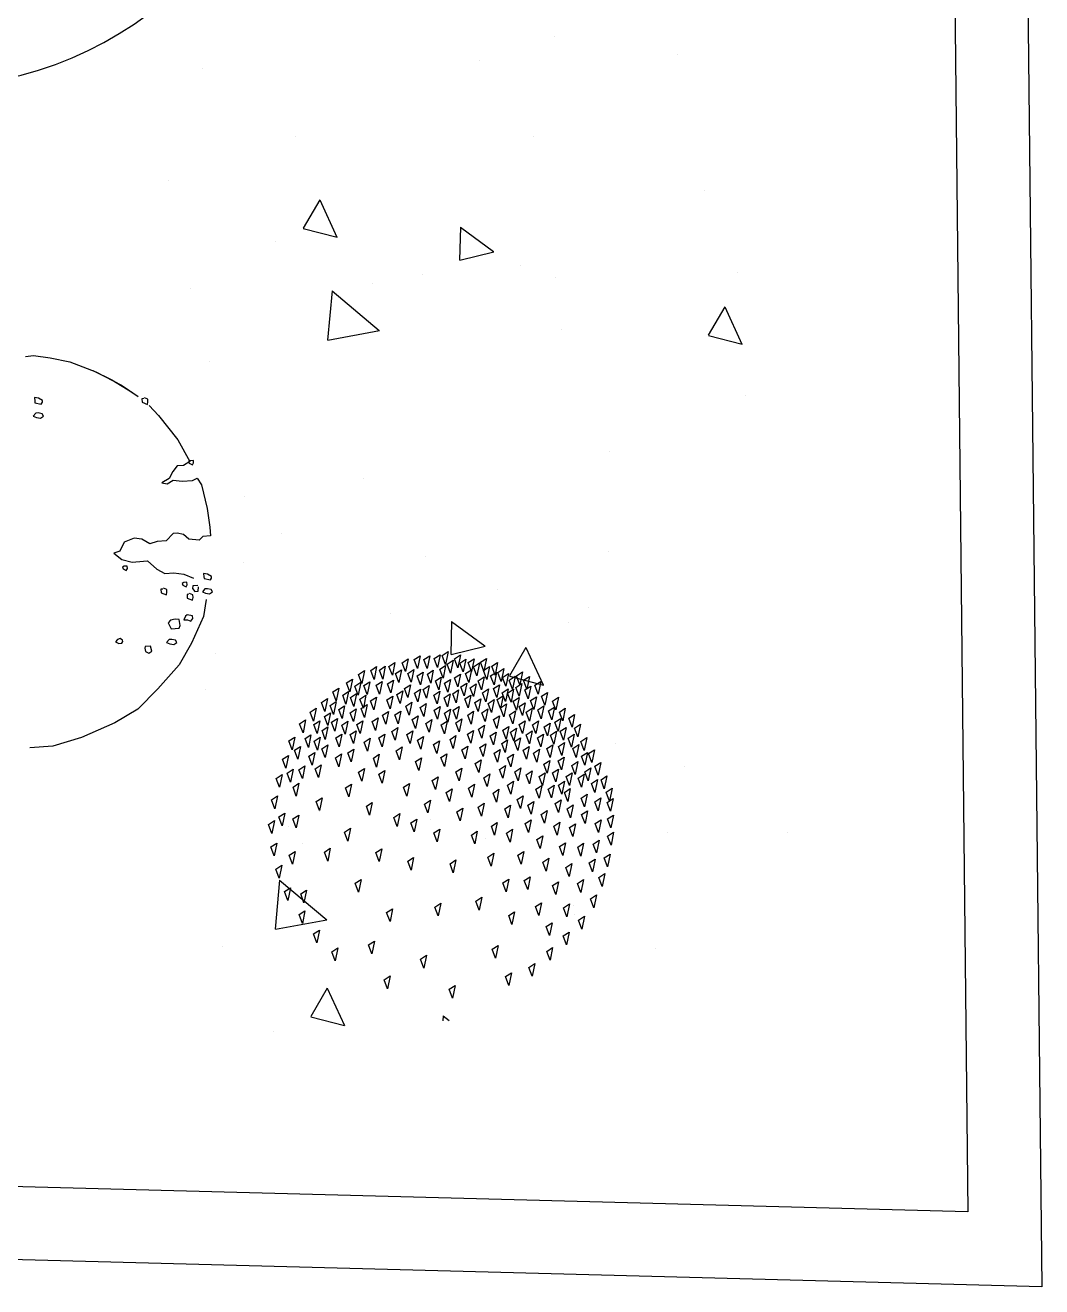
# Model space of a CAD drawing. Header units: inches. Extents: x -7543 to -822, y 102837 to 190349.
# Drawn here: x -837.01402 to -837.0001, y 102837.18746 to 102837.20474 of the extents above; entities that cross this region are included whole.
import ezdxf

# ---------------------------------------------------------------- set-up
doc = ezdxf.new("R2010")
doc.units = ezdxf.units.IN
doc.header["$MEASUREMENT"] = 0
doc.layers.get('0').update_dxf_attribs({"lineweight": 25})
doc.layers.add('BİTKİ', color=96, linetype='Continuous', lineweight=25)

msp = doc.modelspace()

# ---------------------------------------------------------------- linework, layer by layer
for p, q in [((-837.001935, 102837.357612), (-837.000098, 102837.187462)), ((-837.002916, 102837.355823), (-837.001109, 102837.188489)), ((-837.001109, 102837.188489), (-837.049333, 102837.189758)), ((-837.000098, 102837.187462), (-837.048336, 102837.188731))]:
    msp.add_line(p, q)
msp.add_arc((-837.015322, 102837.208897), 0.005, 270, 0)
at = {"layer": 'BİTKİ'}
for p, q in [((-837.006768, 102837.204575), (-837.006768, 102837.204575)), ((-837.007798, 102837.204253), (-837.007798, 102837.204253)), ((-837.005087, 102837.204335), (-837.005087, 102837.204335)), ((-837.01159, 102837.204139), (-837.01159, 102837.204139)), ((-837.01032, 102837.203219), (-837.01032, 102837.203219)), ((-837.007057, 102837.203219), (-837.007057, 102837.203219)), ((-837.01205, 102837.202605), (-837.01205, 102837.202605)), ((-837.004718, 102837.202477), (-837.004718, 102837.202477)), ((-837.009985, 102837.202345), (-837.010211, 102837.201956)), ((-837.009985, 102837.202345), (-837.009749, 102837.201834)), ((-837.008059, 102837.201969), (-837.008069, 102837.201519)), ((-837.008059, 102837.201969), (-837.007605, 102837.201636)), ((-837.010209, 102837.201955), (-837.009747, 102837.201833)), ((-837.010595, 102837.201776), (-837.010595, 102837.201776)), ((-837.008066, 102837.201518), (-837.007602, 102837.201635)), ((-837.00724, 102837.201443), (-837.00724, 102837.201443)), ((-837.008583, 102837.201319), (-837.008583, 102837.201319)), ((-837.006762, 102837.201277), (-837.006762, 102837.201277)), ((-837.004265, 102837.201349), (-837.004265, 102837.201349)), ((-837.011757, 102837.201133), (-837.011757, 102837.201133)), ((-837.009816, 102837.201099), (-837.009876, 102837.200426)), ((-837.009816, 102837.201099), (-837.009171, 102837.200556)), ((-837.00926, 102837.201205), (-837.00926, 102837.201205)), ((-837.004439, 102837.200879), (-837.004665, 102837.20049)), ((-837.004439, 102837.200879), (-837.004203, 102837.200368)), ((-837.009874, 102837.200425), (-837.009168, 102837.200554)), ((-837.006676, 102837.200569), (-837.006676, 102837.200569)), ((-837.004663, 102837.200489), (-837.0042, 102837.200367)), ((-837.011497, 102837.200133), (-837.011497, 102837.200133)), ((-837.004159, 102837.199667), (-837.004159, 102837.199667)), ((-837.006022, 102837.198904), (-837.006022, 102837.198904)), ((-837.009389, 102837.198533), (-837.009389, 102837.198533)), ((-837.011015, 102837.198289), (-837.011015, 102837.198289)), ((-837.010503, 102837.19777), (-837.010503, 102837.19777)), ((-837.006036, 102837.197528), (-837.006036, 102837.197528)), ((-837.011031, 102837.197384), (-837.011031, 102837.197384)), ((-837.008534, 102837.197456), (-837.008534, 102837.197456)), ((-837.007548, 102837.197003), (-837.007548, 102837.197003)), ((-837.00902, 102837.196676), (-837.00902, 102837.196676)), ((-837.006308, 102837.196757), (-837.006308, 102837.196757)), ((-837.008178, 102837.19657), (-837.008187, 102837.19612)), ((-837.008178, 102837.19657), (-837.007724, 102837.196238)), ((-837.006583, 102837.196563), (-837.006583, 102837.196563)), ((-837.011405, 102837.196127), (-837.011405, 102837.196127)), ((-837.008691, 102837.19605), (-837.00861, 102837.196102)), ((-837.00861, 102837.196102), (-837.008645, 102837.195927)), ((-837.008557, 102837.19605), (-837.008475, 102837.196103)), ((-837.008475, 102837.196103), (-837.008511, 102837.195928)), ((-837.008419, 102837.196063), (-837.008337, 102837.196115)), ((-837.008337, 102837.196115), (-837.008373, 102837.19594)), ((-837.00826, 102837.195984), (-837.008306, 102837.196106)), ((-837.008225, 102837.196159), (-837.00826, 102837.195984)), ((-837.008185, 102837.196119), (-837.007721, 102837.196236)), ((-837.008139, 102837.196061), (-837.008058, 102837.196113)), ((-837.008058, 102837.196113), (-837.008094, 102837.195938)), ((-837.00716, 102837.196215), (-837.007387, 102837.195826)), ((-837.00716, 102837.196215), (-837.006925, 102837.195704)), ((-837.009286, 102837.195901), (-837.009205, 102837.195954)), ((-837.009205, 102837.195954), (-837.009241, 102837.195779)), ((-837.009167, 102837.195906), (-837.009086, 102837.195958)), ((-837.009086, 102837.195958), (-837.009122, 102837.195783)), ((-837.009036, 102837.195957), (-837.008954, 102837.19601)), ((-837.00899, 102837.195835), (-837.009036, 102837.195957)), ((-837.008954, 102837.19601), (-837.00899, 102837.195835)), ((-837.008854, 102837.196007), (-837.008773, 102837.19606)), ((-837.008808, 102837.195885), (-837.008854, 102837.196007)), ((-837.008773, 102837.19606), (-837.008808, 102837.195885)), ((-837.008776, 102837.195861), (-837.008695, 102837.195914)), ((-837.008695, 102837.195914), (-837.008731, 102837.195739)), ((-837.008645, 102837.195927), (-837.008691, 102837.19605)), ((-837.008511, 102837.195928), (-837.008557, 102837.19605)), ((-837.008373, 102837.19594), (-837.008419, 102837.196063)), ((-837.008341, 102837.195917), (-837.00826, 102837.195969)), ((-837.008295, 102837.195794), (-837.008341, 102837.195917)), ((-837.00826, 102837.195969), (-837.008295, 102837.195794)), ((-837.008238, 102837.195988), (-837.008156, 102837.196041)), ((-837.008192, 102837.195866), (-837.008238, 102837.195988)), ((-837.008156, 102837.196041), (-837.008192, 102837.195866)), ((-837.008094, 102837.195938), (-837.008139, 102837.196061)), ((-837.008065, 102837.196003), (-837.007984, 102837.196056)), ((-837.00802, 102837.195881), (-837.008065, 102837.196003)), ((-837.007984, 102837.196056), (-837.00802, 102837.195881)), ((-837.007952, 102837.19601), (-837.00787, 102837.196062)), ((-837.007906, 102837.195887), (-837.007952, 102837.19601)), ((-837.00787, 102837.196062), (-837.007906, 102837.195887)), ((-837.007878, 102837.195952), (-837.007796, 102837.196005)), ((-837.007832, 102837.195829), (-837.007878, 102837.195952)), ((-837.007796, 102837.196005), (-837.007832, 102837.195829)), ((-837.007783, 102837.196013), (-837.007701, 102837.196066)), ((-837.007737, 102837.195891), (-837.007783, 102837.196013)), ((-837.00774, 102837.195902), (-837.007659, 102837.195954)), ((-837.007701, 102837.196066), (-837.007737, 102837.195891)), ((-837.007659, 102837.195954), (-837.007695, 102837.195779)), ((-837.00763, 102837.195959), (-837.007548, 102837.196011)), ((-837.007584, 102837.195836), (-837.00763, 102837.195959)), ((-837.007548, 102837.196011), (-837.007584, 102837.195836)), ((-837.007546, 102837.195874), (-837.007465, 102837.195926)), ((-837.007465, 102837.195926), (-837.007501, 102837.195751)), ((-837.009619, 102837.19573), (-837.009537, 102837.195783)), ((-837.009537, 102837.195783), (-837.009573, 102837.195608)), ((-837.009452, 102837.195847), (-837.009371, 102837.195899)), ((-837.009407, 102837.195724), (-837.009452, 102837.195847)), ((-837.009371, 102837.195899), (-837.009407, 102837.195724)), ((-837.009382, 102837.195695), (-837.0093, 102837.195747)), ((-837.0093, 102837.195747), (-837.009336, 102837.195572)), ((-837.009241, 102837.195779), (-837.009286, 102837.195901)), ((-837.009213, 102837.195698), (-837.009131, 102837.195751)), ((-837.009122, 102837.195783), (-837.009167, 102837.195906)), ((-837.009131, 102837.195751), (-837.009167, 102837.195576)), ((-837.009056, 102837.195718), (-837.008975, 102837.19577)), ((-837.008975, 102837.19577), (-837.009011, 102837.195595)), ((-837.008945, 102837.195858), (-837.008864, 102837.19591)), ((-837.0089, 102837.195735), (-837.008945, 102837.195858)), ((-837.008864, 102837.19591), (-837.0089, 102837.195735)), ((-837.008731, 102837.195739), (-837.008776, 102837.195861)), ((-837.008651, 102837.195827), (-837.00857, 102837.19588)), ((-837.008606, 102837.195705), (-837.008651, 102837.195827)), ((-837.00857, 102837.19588), (-837.008606, 102837.195705)), ((-837.00851, 102837.195851), (-837.008429, 102837.195903)), ((-837.008465, 102837.195728), (-837.00851, 102837.195851)), ((-837.008429, 102837.195903), (-837.008465, 102837.195728)), ((-837.008401, 102837.195759), (-837.00832, 102837.195811)), ((-837.008355, 102837.195636), (-837.008401, 102837.195759)), ((-837.00832, 102837.195811), (-837.008355, 102837.195636)), ((-837.008138, 102837.195799), (-837.008057, 102837.195851)), ((-837.008057, 102837.195851), (-837.008092, 102837.195676)), ((-837.007988, 102837.195858), (-837.007906, 102837.19591)), ((-837.007942, 102837.195735), (-837.007988, 102837.195858)), ((-837.007906, 102837.19591), (-837.007942, 102837.195735)), ((-837.007695, 102837.195779), (-837.00774, 102837.195902)), ((-837.007644, 102837.195826), (-837.007562, 102837.195878)), ((-837.007598, 102837.195703), (-837.007644, 102837.195826)), ((-837.007562, 102837.195878), (-837.007598, 102837.195703)), ((-837.007501, 102837.195751), (-837.007546, 102837.195874)), ((-837.007481, 102837.195806), (-837.007399, 102837.195859)), ((-837.007435, 102837.195684), (-837.007481, 102837.195806)), ((-837.007399, 102837.195859), (-837.007435, 102837.195684)), ((-837.007344, 102837.195646), (-837.00739, 102837.195769)), ((-837.007384, 102837.195825), (-837.006922, 102837.195702)), ((-837.007309, 102837.195821), (-837.007344, 102837.195646)), ((-837.00729, 102837.195829), (-837.007208, 102837.195881)), ((-837.007244, 102837.195706), (-837.00729, 102837.195829)), ((-837.007208, 102837.195881), (-837.007244, 102837.195706)), ((-837.007195, 102837.195766), (-837.007114, 102837.195818)), ((-837.007149, 102837.195643), (-837.007195, 102837.195766)), ((-837.007114, 102837.195818), (-837.007149, 102837.195643)), ((-837.00704, 102837.195698), (-837.006958, 102837.195751)), ((-837.006958, 102837.195751), (-837.006994, 102837.195576)), ((-837.011542, 102837.195642), (-837.011542, 102837.195642)), ((-837.009804, 102837.195607), (-837.009722, 102837.195659)), ((-837.009758, 102837.195484), (-837.009804, 102837.195607)), ((-837.009722, 102837.195659), (-837.009758, 102837.195484)), ((-837.00967, 102837.195562), (-837.009589, 102837.195614)), ((-837.009589, 102837.195614), (-837.009625, 102837.195439)), ((-837.009573, 102837.195608), (-837.009619, 102837.19573)), ((-837.009561, 102837.195532), (-837.009479, 102837.195584)), ((-837.009479, 102837.195584), (-837.009515, 102837.195409)), ((-837.009502, 102837.195686), (-837.00942, 102837.195739)), ((-837.009456, 102837.195563), (-837.009502, 102837.195686)), ((-837.00942, 102837.195739), (-837.009456, 102837.195563)), ((-837.009336, 102837.195572), (-837.009382, 102837.195695)), ((-837.009167, 102837.195576), (-837.009213, 102837.195698)), ((-837.009011, 102837.195595), (-837.009056, 102837.195718)), ((-837.008928, 102837.195571), (-837.008847, 102837.195623)), ((-837.008822, 102837.195654), (-837.00874, 102837.195706)), ((-837.008687, 102837.195592), (-837.008606, 102837.195645)), ((-837.008567, 102837.195642), (-837.008486, 102837.195695)), ((-837.00842, 102837.195565), (-837.008339, 102837.195617)), ((-837.00828, 102837.195526), (-837.008198, 102837.195579)), ((-837.007877, 102837.195543), (-837.007923, 102837.195665)), ((-837.007606, 102837.195654), (-837.007525, 102837.195706)), ((-837.007525, 102837.195706), (-837.007561, 102837.195531)), ((-837.007406, 102837.195649), (-837.007442, 102837.195474)), ((-837.007411, 102837.195592), (-837.007329, 102837.195644)), ((-837.007365, 102837.195469), (-837.007411, 102837.195592)), ((-837.007329, 102837.195644), (-837.007365, 102837.195469)), ((-837.0073, 102837.19567), (-837.007218, 102837.195722)), ((-837.007254, 102837.195547), (-837.0073, 102837.19567)), ((-837.007218, 102837.195722), (-837.007254, 102837.195547)), ((-837.007175, 102837.195635), (-837.007093, 102837.195688)), ((-837.007129, 102837.195513), (-837.007175, 102837.195635)), ((-837.007093, 102837.195688), (-837.007129, 102837.195513)), ((-837.006994, 102837.195576), (-837.00704, 102837.195698)), ((-837.006946, 102837.195548), (-837.006865, 102837.195601)), ((-837.006865, 102837.195601), (-837.006901, 102837.195426)), ((-837.009961, 102837.195463), (-837.009879, 102837.195515)), ((-837.009915, 102837.19534), (-837.009961, 102837.195463)), ((-837.009879, 102837.195515), (-837.009915, 102837.19534)), ((-837.009843, 102837.195422), (-837.009761, 102837.195475)), ((-837.009797, 102837.1953), (-837.009843, 102837.195422)), ((-837.009761, 102837.195475), (-837.009797, 102837.1953)), ((-837.009724, 102837.195365), (-837.009643, 102837.195417)), ((-837.009643, 102837.195417), (-837.009678, 102837.195242)), ((-837.009625, 102837.195439), (-837.00967, 102837.195562)), ((-837.009433, 102837.195509), (-837.009351, 102837.195562)), ((-837.009351, 102837.195562), (-837.009387, 102837.195387)), ((-837.009289, 102837.195483), (-837.009207, 102837.195535)), ((-837.009207, 102837.195535), (-837.009243, 102837.19536)), ((-837.009066, 102837.195497), (-837.008985, 102837.195549)), ((-837.009021, 102837.195374), (-837.009066, 102837.195497)), ((-837.008525, 102837.195448), (-837.008561, 102837.195273)), ((-837.008375, 102837.195442), (-837.00842, 102837.195565)), ((-837.008077, 102837.195409), (-837.008113, 102837.195234)), ((-837.007815, 102837.195339), (-837.007861, 102837.195462)), ((-837.007471, 102837.195555), (-837.007507, 102837.195379)), ((-837.007335, 102837.19548), (-837.007253, 102837.195532)), ((-837.007289, 102837.195357), (-837.007335, 102837.19548)), ((-837.007253, 102837.195532), (-837.007289, 102837.195357)), ((-837.007254, 102837.195408), (-837.007172, 102837.19546)), ((-837.007208, 102837.195285), (-837.007254, 102837.195408)), ((-837.007172, 102837.19546), (-837.007208, 102837.195285)), ((-837.007097, 102837.19549), (-837.007015, 102837.195542)), ((-837.007051, 102837.195367), (-837.007097, 102837.19549)), ((-837.007015, 102837.195542), (-837.007051, 102837.195367)), ((-837.006997, 102837.195363), (-837.006916, 102837.195415)), ((-837.006916, 102837.195415), (-837.006951, 102837.19524)), ((-837.006901, 102837.195426), (-837.006946, 102837.195548)), ((-837.00685, 102837.195347), (-837.006769, 102837.1954)), ((-837.006769, 102837.1954), (-837.006804, 102837.195225)), ((-837.006796, 102837.195482), (-837.006715, 102837.195535)), ((-837.006751, 102837.19536), (-837.006796, 102837.195482)), ((-837.006715, 102837.195535), (-837.006751, 102837.19536)), ((-837.010259, 102837.195171), (-837.010177, 102837.195223)), ((-837.010177, 102837.195223), (-837.010213, 102837.195048)), ((-837.010114, 102837.19533), (-837.010033, 102837.195383)), ((-837.010069, 102837.195208), (-837.010114, 102837.19533)), ((-837.010033, 102837.195383), (-837.010069, 102837.195208)), ((-837.009918, 102837.195269), (-837.009837, 102837.195321)), ((-837.009873, 102837.195146), (-837.009918, 102837.195269)), ((-837.009837, 102837.195321), (-837.009873, 102837.195146)), ((-837.009822, 102837.195192), (-837.00974, 102837.195245)), ((-837.00974, 102837.195245), (-837.009776, 102837.19507)), ((-837.009678, 102837.195242), (-837.009724, 102837.195365)), ((-837.009078, 102837.195165), (-837.009123, 102837.195288)), ((-837.008674, 102837.195105), (-837.00872, 102837.195228)), ((-837.008638, 102837.19528), (-837.008674, 102837.195105)), ((-837.008451, 102837.195229), (-837.008487, 102837.195054)), ((-837.00804, 102837.195237), (-837.008076, 102837.195062)), ((-837.007605, 102837.19523), (-837.007523, 102837.195282)), ((-837.007559, 102837.195107), (-837.007605, 102837.19523)), ((-837.007523, 102837.195282), (-837.007559, 102837.195107)), ((-837.007385, 102837.195295), (-837.007304, 102837.195347)), ((-837.00734, 102837.195172), (-837.007385, 102837.195295)), ((-837.007304, 102837.195347), (-837.00734, 102837.195172)), ((-837.007157, 102837.195332), (-837.007075, 102837.195384)), ((-837.007111, 102837.195209), (-837.007157, 102837.195332)), ((-837.007075, 102837.195384), (-837.007111, 102837.195209)), ((-837.006951, 102837.19524), (-837.006997, 102837.195363)), ((-837.006804, 102837.195225), (-837.00685, 102837.195347)), ((-837.006764, 102837.195191), (-837.006683, 102837.195244)), ((-837.006683, 102837.195244), (-837.006718, 102837.195068)), ((-837.006703, 102837.195332), (-837.006622, 102837.195385)), ((-837.006657, 102837.19521), (-837.006703, 102837.195332)), ((-837.006622, 102837.195385), (-837.006657, 102837.19521)), ((-837.006575, 102837.195247), (-837.006494, 102837.1953)), ((-837.006529, 102837.195125), (-837.006575, 102837.195247)), ((-837.006494, 102837.1953), (-837.006529, 102837.195125)), ((-837.010213, 102837.195048), (-837.010259, 102837.195171)), ((-837.010066, 102837.19516), (-837.009984, 102837.195212)), ((-837.01002, 102837.195037), (-837.010066, 102837.19516)), ((-837.009984, 102837.195212), (-837.01002, 102837.195037)), ((-837.009953, 102837.195079), (-837.009872, 102837.195131)), ((-837.009908, 102837.194956), (-837.009953, 102837.195079)), ((-837.009872, 102837.195131), (-837.009908, 102837.194956)), ((-837.009776, 102837.19507), (-837.009822, 102837.195192)), ((-837.009681, 102837.195154), (-837.009599, 102837.195206)), ((-837.009635, 102837.195031), (-837.009681, 102837.195154)), ((-837.009599, 102837.195206), (-837.009635, 102837.195031)), ((-837.009477, 102837.195161), (-837.009396, 102837.195213)), ((-837.008999, 102837.195067), (-837.008917, 102837.19512)), ((-837.008917, 102837.19512), (-837.008953, 102837.194945)), ((-837.008793, 102837.195023), (-837.008711, 102837.195076)), ((-837.008711, 102837.195076), (-837.008747, 102837.194901)), ((-837.008487, 102837.195054), (-837.008532, 102837.195176)), ((-837.008274, 102837.195033), (-837.00832, 102837.195155)), ((-837.008238, 102837.195208), (-837.008274, 102837.195033)), ((-837.008076, 102837.195062), (-837.008121, 102837.195184)), ((-837.007962, 102837.195029), (-837.007881, 102837.195081)), ((-837.007881, 102837.195081), (-837.007916, 102837.194906)), ((-837.007809, 102837.195099), (-837.007727, 102837.195151)), ((-837.007763, 102837.194976), (-837.007809, 102837.195099)), ((-837.007727, 102837.195151), (-837.007763, 102837.194976)), ((-837.007649, 102837.195005), (-837.007568, 102837.195058)), ((-837.007568, 102837.195058), (-837.007604, 102837.194883)), ((-837.007477, 102837.195083), (-837.007395, 102837.195135)), ((-837.007431, 102837.19496), (-837.007477, 102837.195083)), ((-837.007395, 102837.195135), (-837.007431, 102837.19496)), ((-837.007372, 102837.195058), (-837.00729, 102837.195111)), ((-837.007326, 102837.194936), (-837.007372, 102837.195058)), ((-837.00729, 102837.195111), (-837.007326, 102837.194936)), ((-837.007254, 102837.195159), (-837.007173, 102837.195212)), ((-837.007209, 102837.195036), (-837.007254, 102837.195159)), ((-837.007173, 102837.195212), (-837.007209, 102837.195036)), ((-837.007158, 102837.195021), (-837.007076, 102837.195073)), ((-837.007076, 102837.195073), (-837.007112, 102837.194898)), ((-837.00707, 102837.195158), (-837.006988, 102837.195211)), ((-837.007024, 102837.195036), (-837.00707, 102837.195158)), ((-837.006988, 102837.195211), (-837.007024, 102837.195036)), ((-837.00691, 102837.195127), (-837.006829, 102837.19518)), ((-837.006865, 102837.195005), (-837.00691, 102837.195127)), ((-837.006829, 102837.19518), (-837.006865, 102837.195005)), ((-837.006823, 102837.195016), (-837.006741, 102837.195069)), ((-837.006741, 102837.195069), (-837.006777, 102837.194894)), ((-837.006718, 102837.195068), (-837.006764, 102837.195191)), ((-837.006691, 102837.195068), (-837.00661, 102837.19512)), ((-837.006646, 102837.194945), (-837.006691, 102837.195068)), ((-837.00661, 102837.19512), (-837.006646, 102837.194945)), ((-837.006494, 102837.195113), (-837.006413, 102837.195166)), ((-837.006448, 102837.194991), (-837.006494, 102837.195113)), ((-837.006413, 102837.195166), (-837.006448, 102837.194991)), ((-837.010407, 102837.194937), (-837.010325, 102837.19499)), ((-837.010361, 102837.194815), (-837.010407, 102837.194937)), ((-837.010325, 102837.19499), (-837.010361, 102837.194815)), ((-837.010185, 102837.194968), (-837.010104, 102837.19502)), ((-837.01014, 102837.194845), (-837.010185, 102837.194968)), ((-837.010104, 102837.19502), (-837.01014, 102837.194845)), ((-837.01006, 102837.194934), (-837.009979, 102837.194986)), ((-837.010015, 102837.194811), (-837.01006, 102837.194934)), ((-837.009979, 102837.194986), (-837.010015, 102837.194811)), ((-837.008747, 102837.194901), (-837.008793, 102837.195023)), ((-837.008646, 102837.194946), (-837.008564, 102837.194998)), ((-837.0086, 102837.194823), (-837.008646, 102837.194946)), ((-837.008564, 102837.194998), (-837.0086, 102837.194823)), ((-837.008427, 102837.194886), (-837.008345, 102837.194938)), ((-837.008381, 102837.194763), (-837.008427, 102837.194886)), ((-837.008345, 102837.194938), (-837.008381, 102837.194763)), ((-837.0082, 102837.194957), (-837.008119, 102837.195009)), ((-837.008155, 102837.194834), (-837.0082, 102837.194957)), ((-837.008119, 102837.195009), (-837.008155, 102837.194834)), ((-837.007916, 102837.194906), (-837.007962, 102837.195029)), ((-837.007794, 102837.194846), (-837.007712, 102837.194898)), ((-837.007712, 102837.194898), (-837.007748, 102837.194723)), ((-837.007604, 102837.194883), (-837.007649, 102837.195005)), ((-837.007493, 102837.194901), (-837.007412, 102837.194953)), ((-837.007447, 102837.194778), (-837.007493, 102837.194901)), ((-837.007412, 102837.194953), (-837.007447, 102837.194778)), ((-837.007318, 102837.194927), (-837.007236, 102837.19498)), ((-837.007272, 102837.194805), (-837.007318, 102837.194927)), ((-837.007236, 102837.19498), (-837.007272, 102837.194805)), ((-837.007112, 102837.194898), (-837.007158, 102837.195021)), ((-837.007002, 102837.194978), (-837.00692, 102837.19503)), ((-837.006956, 102837.194855), (-837.007002, 102837.194978)), ((-837.00692, 102837.19503), (-837.006956, 102837.194855)), ((-837.006874, 102837.194831), (-837.006792, 102837.194883)), ((-837.006792, 102837.194883), (-837.006828, 102837.194708)), ((-837.006777, 102837.194894), (-837.006823, 102837.195016)), ((-837.006714, 102837.194862), (-837.006632, 102837.194914)), ((-837.006632, 102837.194914), (-837.006668, 102837.194739)), ((-837.006582, 102837.194975), (-837.006501, 102837.195028)), ((-837.006536, 102837.194853), (-837.006582, 102837.194975)), ((-837.006501, 102837.195028), (-837.006536, 102837.194853)), ((-837.00652, 102837.194834), (-837.006438, 102837.194886)), ((-837.006438, 102837.194886), (-837.006474, 102837.194711)), ((-837.00641, 102837.194928), (-837.006329, 102837.194981)), ((-837.006364, 102837.194806), (-837.00641, 102837.194928)), ((-837.006329, 102837.194981), (-837.006364, 102837.194806)), ((-837.005939, 102837.1949), (-837.005939, 102837.1949)), ((-837.010492, 102837.194687), (-837.01041, 102837.194739)), ((-837.01041, 102837.194739), (-837.010446, 102837.194564)), ((-837.01033, 102837.194808), (-837.010248, 102837.194861)), ((-837.010284, 102837.194686), (-837.01033, 102837.194808)), ((-837.010248, 102837.194861), (-837.010284, 102837.194686)), ((-837.010134, 102837.194726), (-837.010052, 102837.194778)), ((-837.010088, 102837.194603), (-837.010134, 102837.194726)), ((-837.010052, 102837.194778), (-837.010088, 102837.194603)), ((-837.00925, 102837.1947), (-837.009169, 102837.194753)), ((-837.008937, 102837.194801), (-837.008856, 102837.194854)), ((-837.008891, 102837.194679), (-837.008937, 102837.194801)), ((-837.008856, 102837.194854), (-837.008891, 102837.194679)), ((-837.008675, 102837.194655), (-837.008593, 102837.194707)), ((-837.008593, 102837.194707), (-837.008629, 102837.194532)), ((-837.008324, 102837.194708), (-837.008243, 102837.194761)), ((-837.008278, 102837.194586), (-837.008324, 102837.194708)), ((-837.008243, 102837.194761), (-837.008278, 102837.194586)), ((-837.008038, 102837.194813), (-837.007956, 102837.194865)), ((-837.007992, 102837.19469), (-837.008038, 102837.194813)), ((-837.007956, 102837.194865), (-837.007992, 102837.19469)), ((-837.007748, 102837.194723), (-837.007794, 102837.194846)), ((-837.007597, 102837.194767), (-837.007515, 102837.194819)), ((-837.007551, 102837.194644), (-837.007597, 102837.194767)), ((-837.007515, 102837.194819), (-837.007551, 102837.194644)), ((-837.007412, 102837.194704), (-837.007331, 102837.194757)), ((-837.007367, 102837.194582), (-837.007412, 102837.194704)), ((-837.007331, 102837.194757), (-837.007367, 102837.194582)), ((-837.006828, 102837.194708), (-837.006874, 102837.194831)), ((-837.006718, 102837.194664), (-837.006636, 102837.194716)), ((-837.006668, 102837.194739), (-837.006714, 102837.194862)), ((-837.006636, 102837.194716), (-837.006672, 102837.194541)), ((-837.006474, 102837.194711), (-837.00652, 102837.194834)), ((-837.006398, 102837.194726), (-837.006317, 102837.194778)), ((-837.006353, 102837.194603), (-837.006398, 102837.194726)), ((-837.006317, 102837.194778), (-837.006353, 102837.194603)), ((-837.006304, 102837.194762), (-837.006223, 102837.194815)), ((-837.006259, 102837.19464), (-837.006304, 102837.194762)), ((-837.006223, 102837.194815), (-837.006259, 102837.19464)), ((-837.010446, 102837.194564), (-837.010492, 102837.194687)), ((-837.010432, 102837.194496), (-837.01035, 102837.194548)), ((-837.01035, 102837.194548), (-837.010386, 102837.194373)), ((-837.010268, 102837.194542), (-837.010187, 102837.194595)), ((-837.010222, 102837.19442), (-837.010268, 102837.194542)), ((-837.010187, 102837.194595), (-837.010222, 102837.19442)), ((-837.010046, 102837.194556), (-837.009964, 102837.194609)), ((-837.01, 102837.194434), (-837.010046, 102837.194556)), ((-837.009964, 102837.194609), (-837.01, 102837.194434)), ((-837.009455, 102837.194507), (-837.009373, 102837.194559)), ((-837.009373, 102837.194559), (-837.009409, 102837.194384)), ((-837.008629, 102837.194532), (-837.008675, 102837.194655)), ((-837.00812, 102837.194512), (-837.008039, 102837.194564)), ((-837.008039, 102837.194564), (-837.008075, 102837.194389)), ((-837.007854, 102837.194626), (-837.007772, 102837.194678)), ((-837.007808, 102837.194503), (-837.007854, 102837.194626)), ((-837.007772, 102837.194678), (-837.007808, 102837.194503)), ((-837.007522, 102837.194547), (-837.007441, 102837.1946)), ((-837.007477, 102837.194425), (-837.007522, 102837.194547)), ((-837.007441, 102837.1946), (-837.007477, 102837.194425)), ((-837.007313, 102837.194515), (-837.007231, 102837.194568)), ((-837.006915, 102837.194618), (-837.006834, 102837.19467)), ((-837.006869, 102837.194495), (-837.006915, 102837.194618)), ((-837.006834, 102837.19467), (-837.006869, 102837.194495)), ((-837.006797, 102837.194499), (-837.006715, 102837.194551)), ((-837.006715, 102837.194551), (-837.006751, 102837.194376)), ((-837.006672, 102837.194541), (-837.006718, 102837.194664)), ((-837.006533, 102837.194601), (-837.006452, 102837.194653)), ((-837.006488, 102837.194478), (-837.006533, 102837.194601)), ((-837.006452, 102837.194653), (-837.006488, 102837.194478)), ((-837.006355, 102837.194515), (-837.006274, 102837.194567)), ((-837.006274, 102837.194567), (-837.006309, 102837.194392)), ((-837.006217, 102837.194589), (-837.006136, 102837.194642)), ((-837.006172, 102837.194467), (-837.006217, 102837.194589)), ((-837.006136, 102837.194642), (-837.006172, 102837.194467)), ((-837.004988, 102837.194588), (-837.004988, 102837.194588)), ((-837.010535, 102837.194302), (-837.01058, 102837.194424)), ((-837.008444, 102837.194393), (-837.008362, 102837.194445)), ((-837.008398, 102837.19427), (-837.008444, 102837.194393)), ((-837.008362, 102837.194445), (-837.008398, 102837.19427)), ((-837.008075, 102837.194389), (-837.00812, 102837.194512)), ((-837.007739, 102837.194432), (-837.007657, 102837.194485)), ((-837.007693, 102837.19431), (-837.007739, 102837.194432)), ((-837.007657, 102837.194485), (-837.007693, 102837.19431)), ((-837.007414, 102837.194331), (-837.007332, 102837.194383)), ((-837.007332, 102837.194383), (-837.007368, 102837.194208)), ((-837.007267, 102837.194392), (-837.007313, 102837.194515)), ((-837.006978, 102837.194449), (-837.006897, 102837.194501)), ((-837.006897, 102837.194501), (-837.006932, 102837.194326)), ((-837.006751, 102837.194376), (-837.006797, 102837.194499)), ((-837.006714, 102837.194331), (-837.006632, 102837.194383)), ((-837.006632, 102837.194383), (-837.006668, 102837.194208)), ((-837.006609, 102837.194447), (-837.006527, 102837.1945)), ((-837.006563, 102837.194325), (-837.006609, 102837.194447)), ((-837.006527, 102837.1945), (-837.006563, 102837.194325)), ((-837.006446, 102837.194428), (-837.006365, 102837.19448)), ((-837.006401, 102837.194305), (-837.006446, 102837.194428)), ((-837.006365, 102837.19448), (-837.006401, 102837.194305)), ((-837.006309, 102837.194392), (-837.006355, 102837.194515)), ((-837.006265, 102837.194353), (-837.006183, 102837.194406)), ((-837.006183, 102837.194406), (-837.006219, 102837.194231)), ((-837.006133, 102837.194404), (-837.006052, 102837.194457)), ((-837.006088, 102837.194282), (-837.006133, 102837.194404)), ((-837.006052, 102837.194457), (-837.006088, 102837.194282)), ((-837.008839, 102837.194301), (-837.008757, 102837.194354)), ((-837.008793, 102837.194178), (-837.008839, 102837.194301)), ((-837.008757, 102837.194354), (-837.008793, 102837.194178)), ((-837.008254, 102837.194228), (-837.008172, 102837.194281)), ((-837.008208, 102837.194106), (-837.008254, 102837.194228)), ((-837.008172, 102837.194281), (-837.008208, 102837.194106)), ((-837.007946, 102837.19429), (-837.007864, 102837.194342)), ((-837.0079, 102837.194167), (-837.007946, 102837.19429)), ((-837.007864, 102837.194342), (-837.0079, 102837.194167)), ((-837.007611, 102837.194223), (-837.00753, 102837.194275)), ((-837.007565, 102837.1941), (-837.007611, 102837.194223)), ((-837.00753, 102837.194275), (-837.007565, 102837.1941)), ((-837.007368, 102837.194208), (-837.007414, 102837.194331)), ((-837.006635, 102837.19423), (-837.006553, 102837.194283)), ((-837.006589, 102837.194107), (-837.006635, 102837.19423)), ((-837.006553, 102837.194283), (-837.006589, 102837.194107)), ((-837.006403, 102837.194154), (-837.006322, 102837.194207)), ((-837.006322, 102837.194207), (-837.006358, 102837.194032)), ((-837.006219, 102837.194231), (-837.006265, 102837.194353)), ((-837.006062, 102837.194235), (-837.00598, 102837.194288)), ((-837.006016, 102837.194113), (-837.006062, 102837.194235)), ((-837.00598, 102837.194288), (-837.006016, 102837.194113)), ((-837.010562, 102837.194183), (-837.010598, 102837.194008)), ((-837.008548, 102837.194072), (-837.008467, 102837.194125)), ((-837.008503, 102837.19395), (-837.008548, 102837.194072)), ((-837.008467, 102837.194125), (-837.008503, 102837.19395)), ((-837.008107, 102837.193964), (-837.008026, 102837.194017)), ((-837.008026, 102837.194017), (-837.008062, 102837.193842)), ((-837.007815, 102837.19403), (-837.007734, 102837.194082)), ((-837.007769, 102837.193907), (-837.007815, 102837.19403)), ((-837.007734, 102837.194082), (-837.007769, 102837.193907)), ((-837.007452, 102837.194005), (-837.007371, 102837.194058)), ((-837.007371, 102837.194058), (-837.007406, 102837.193883)), ((-837.006595, 102837.194008), (-837.006513, 102837.19406)), ((-837.006513, 102837.19406), (-837.006549, 102837.193885)), ((-837.006358, 102837.194032), (-837.006403, 102837.194154)), ((-837.006216, 102837.194103), (-837.006134, 102837.194156)), ((-837.00617, 102837.193981), (-837.006216, 102837.194103)), ((-837.006134, 102837.194156), (-837.00617, 102837.193981)), ((-837.00605, 102837.194095), (-837.005968, 102837.194148)), ((-837.006004, 102837.193973), (-837.00605, 102837.194095)), ((-837.005968, 102837.194148), (-837.006004, 102837.193973)), ((-837.010686, 102837.193793), (-837.010604, 102837.193846)), ((-837.010604, 102837.193846), (-837.01064, 102837.19367)), ((-837.009981, 102837.193974), (-837.009981, 102837.193974)), ((-837.008968, 102837.193888), (-837.008887, 102837.193941)), ((-837.008923, 102837.193766), (-837.008968, 102837.193888)), ((-837.008887, 102837.193941), (-837.008923, 102837.193766)), ((-837.008737, 102837.193813), (-837.008655, 102837.193865)), ((-837.008655, 102837.193865), (-837.008691, 102837.19369)), ((-837.008461, 102837.193866), (-837.008461, 102837.193866)), ((-837.008062, 102837.193842), (-837.008107, 102837.193964)), ((-837.007406, 102837.193883), (-837.007452, 102837.194005)), ((-837.006549, 102837.193885), (-837.006595, 102837.194008)), ((-837.006398, 102837.193929), (-837.006316, 102837.193981)), ((-837.006352, 102837.193806), (-837.006398, 102837.193929)), ((-837.006316, 102837.193981), (-837.006352, 102837.193806)), ((-837.006213, 102837.193804), (-837.006132, 102837.193856)), ((-837.006132, 102837.193856), (-837.006168, 102837.193681)), ((-837.006044, 102837.19387), (-837.005963, 102837.193922)), ((-837.005999, 102837.193747), (-837.006044, 102837.19387)), ((-837.005963, 102837.193922), (-837.005999, 102837.193747)), ((-837.010411, 102837.193764), (-837.010411, 102837.193764)), ((-837.008376, 102837.193554), (-837.008421, 102837.193677)), ((-837.00834, 102837.193729), (-837.008376, 102837.193554)), ((-837.007634, 102837.193769), (-837.007553, 102837.193821)), ((-837.006564, 102837.19375), (-837.006483, 102837.193803)), ((-837.006518, 102837.193627), (-837.006564, 102837.19375)), ((-837.006483, 102837.193803), (-837.006518, 102837.193627)), ((-837.006168, 102837.193681), (-837.006213, 102837.193804)), ((-837.006042, 102837.193632), (-837.00596, 102837.193685)), ((-837.00596, 102837.193685), (-837.005996, 102837.19351)), ((-837.005221, 102837.193678), (-837.005221, 102837.193678)), ((-837.003584, 102837.193679), (-837.003584, 102837.193679)), ((-837.010216, 102837.193534), (-837.010216, 102837.193534)), ((-837.007719, 102837.193606), (-837.007719, 102837.193606)), ((-837.007012, 102837.193586), (-837.006931, 102837.193639)), ((-837.006703, 102837.193489), (-837.006621, 102837.193542)), ((-837.006621, 102837.193542), (-837.006657, 102837.193366)), ((-837.006452, 102837.193483), (-837.006371, 102837.193535)), ((-837.006371, 102837.193535), (-837.006407, 102837.19336)), ((-837.006239, 102837.193524), (-837.006158, 102837.193577)), ((-837.006194, 102837.193402), (-837.006239, 102837.193524)), ((-837.006158, 102837.193577), (-837.006194, 102837.193402)), ((-837.005996, 102837.19351), (-837.006042, 102837.193632)), ((-837.009217, 102837.193408), (-837.009136, 102837.193461)), ((-837.009171, 102837.193286), (-837.009217, 102837.193408)), ((-837.009136, 102837.193461), (-837.009171, 102837.193286)), ((-837.008779, 102837.193289), (-837.008698, 102837.193341)), ((-837.008698, 102837.193341), (-837.008734, 102837.193166)), ((-837.006657, 102837.193366), (-837.006703, 102837.193489)), ((-837.006407, 102837.19336), (-837.006452, 102837.193483)), ((-837.00609, 102837.193334), (-837.006008, 102837.193387)), ((-837.006044, 102837.193211), (-837.00609, 102837.193334)), ((-837.006008, 102837.193387), (-837.006044, 102837.193211)), ((-837.010584, 102837.19318), (-837.010503, 102837.193233)), ((-837.010539, 102837.193057), (-837.010584, 102837.19318)), ((-837.010503, 102837.193233), (-837.010539, 102837.193057)), ((-837.008734, 102837.193166), (-837.008779, 102837.193289)), ((-837.006613, 102837.193203), (-837.006531, 102837.193256)), ((-837.006531, 102837.193256), (-837.006567, 102837.19308)), ((-837.006293, 102837.193265), (-837.006212, 102837.193318)), ((-837.006248, 102837.193143), (-837.006293, 102837.193265)), ((-837.006212, 102837.193318), (-837.006248, 102837.193143)), ((-837.010533, 102837.193031), (-837.010593, 102837.192358)), ((-837.010533, 102837.193031), (-837.009887, 102837.192487)), ((-837.006163, 102837.193068), (-837.006081, 102837.19312)), ((-837.006117, 102837.192945), (-837.006163, 102837.193068)), ((-837.006081, 102837.19312), (-837.006117, 102837.192945)), ((-837.010466, 102837.192874), (-837.010385, 102837.192926)), ((-837.010421, 102837.192751), (-837.010466, 102837.192874)), ((-837.010385, 102837.192926), (-837.010421, 102837.192751)), ((-837.010245, 102837.192843), (-837.010164, 102837.192895)), ((-837.0102, 102837.19272), (-837.010245, 102837.192843)), ((-837.010164, 102837.192895), (-837.0102, 102837.19272)), ((-837.006276, 102837.192775), (-837.006195, 102837.192827)), ((-837.006195, 102837.192827), (-837.006231, 102837.192652)), ((-837.008986, 102837.192639), (-837.009022, 102837.192464)), ((-837.006982, 102837.192546), (-837.007028, 102837.192669)), ((-837.006946, 102837.192721), (-837.006982, 102837.192546)), ((-837.006646, 102837.192652), (-837.006564, 102837.192704)), ((-837.006564, 102837.192704), (-837.0066, 102837.192529)), ((-837.006514, 102837.192687), (-837.006514, 102837.192687)), ((-837.006231, 102837.192652), (-837.006276, 102837.192775)), ((-837.010591, 102837.192357), (-837.009885, 102837.192486)), ((-837.010267, 102837.192558), (-837.010186, 102837.19261)), ((-837.010221, 102837.192435), (-837.010267, 102837.192558)), ((-837.010186, 102837.19261), (-837.010221, 102837.192435)), ((-837.007397, 102837.192546), (-837.007316, 102837.192598)), ((-837.007352, 102837.192423), (-837.007397, 102837.192546)), ((-837.007316, 102837.192598), (-837.007352, 102837.192423)), ((-837.006491, 102837.192557), (-837.006491, 102837.192557)), ((-837.00644, 102837.192483), (-837.006358, 102837.192536)), ((-837.006394, 102837.192361), (-837.00644, 102837.192483)), ((-837.006358, 102837.192536), (-837.006394, 102837.192361)), ((-837.010025, 102837.19217), (-837.010071, 102837.192293)), ((-837.009989, 102837.192345), (-837.010025, 102837.19217)), ((-837.006885, 102837.192393), (-837.006803, 102837.192446)), ((-837.006839, 102837.192271), (-837.006885, 102837.192393)), ((-837.006803, 102837.192446), (-837.006839, 102837.192271)), ((-837.00665, 102837.192267), (-837.006569, 102837.192319)), ((-837.006569, 102837.192319), (-837.006605, 102837.192144)), ((-837.011313, 102837.19212), (-837.011313, 102837.19212)), ((-837.009317, 102837.192143), (-837.009235, 102837.192196)), ((-837.009271, 102837.192021), (-837.009317, 102837.192143)), ((-837.009235, 102837.192196), (-837.009271, 102837.192021)), ((-837.007543, 102837.192137), (-837.007578, 102837.191962)), ((-837.009818, 102837.192049), (-837.009737, 102837.192102)), ((-837.009772, 102837.191927), (-837.009818, 102837.192049)), ((-837.009737, 102837.192102), (-837.009772, 102837.191927)), ((-837.008603, 102837.191948), (-837.008521, 102837.192001)), ((-837.008557, 102837.191826), (-837.008603, 102837.191948)), ((-837.008521, 102837.192001), (-837.008557, 102837.191826)), ((-837.007578, 102837.191962), (-837.007624, 102837.192085)), ((-837.006876, 102837.192055), (-837.006795, 102837.192107)), ((-837.006831, 102837.191932), (-837.006876, 102837.192055)), ((-837.006795, 102837.192107), (-837.006831, 102837.191932)), ((-837.005381, 102837.19209), (-837.005381, 102837.19209)), ((-837.007121, 102837.191835), (-837.00704, 102837.191888)), ((-837.007075, 102837.191713), (-837.007121, 102837.191835)), ((-837.00704, 102837.191888), (-837.007075, 102837.191713)), ((-837.0091, 102837.191666), (-837.009018, 102837.191719)), ((-837.009054, 102837.191543), (-837.0091, 102837.191666)), ((-837.009018, 102837.191719), (-837.009054, 102837.191543)), ((-837.007441, 102837.191711), (-837.007359, 102837.191763)), ((-837.007395, 102837.191588), (-837.007441, 102837.191711)), ((-837.007359, 102837.191763), (-837.007395, 102837.191588)), ((-837.009881, 102837.19155), (-837.010108, 102837.191162)), ((-837.009881, 102837.19155), (-837.009646, 102837.19104)), ((-837.008211, 102837.191535), (-837.00813, 102837.191588)), ((-837.008165, 102837.191413), (-837.008211, 102837.191535)), ((-837.00813, 102837.191588), (-837.008165, 102837.191413)), ((-837.010105, 102837.19116), (-837.009643, 102837.191038)), ((-837.008296, 102837.191172), (-837.008298, 102837.191102)), ((-837.008296, 102837.191172), (-837.00821, 102837.191108)), ((-837.010611, 102837.190956), (-837.010611, 102837.190956))]:
    msp.add_line(p, q, dxfattribs=at)
at = {"layer": 'BİTKİ', "color": 222}
for p, q in [((-837.008306, 102837.196106), (-837.008225, 102837.196159)), ((-837.008276, 102837.195725), (-837.008194, 102837.195777)), ((-837.008194, 102837.195777), (-837.00823, 102837.195602)), ((-837.008092, 102837.195676), (-837.008138, 102837.195799)), ((-837.007813, 102837.19576), (-837.007731, 102837.195812)), ((-837.007767, 102837.195637), (-837.007813, 102837.19576)), ((-837.007731, 102837.195812), (-837.007767, 102837.195637)), ((-837.00739, 102837.195769), (-837.007309, 102837.195821)), ((-837.008883, 102837.195448), (-837.008928, 102837.195571)), ((-837.008847, 102837.195623), (-837.008883, 102837.195448)), ((-837.008776, 102837.195531), (-837.008822, 102837.195654)), ((-837.00874, 102837.195706), (-837.008776, 102837.195531)), ((-837.008642, 102837.19547), (-837.008687, 102837.195592)), ((-837.008606, 102837.195645), (-837.008642, 102837.19547)), ((-837.008522, 102837.19552), (-837.008567, 102837.195642)), ((-837.008486, 102837.195695), (-837.008522, 102837.19552)), ((-837.008339, 102837.195617), (-837.008375, 102837.195442)), ((-837.00823, 102837.195602), (-837.008276, 102837.195725)), ((-837.008198, 102837.195579), (-837.008234, 102837.195404)), ((-837.008164, 102837.195582), (-837.008082, 102837.195634)), ((-837.008118, 102837.195459), (-837.008164, 102837.195582)), ((-837.008082, 102837.195634), (-837.008118, 102837.195459)), ((-837.008054, 102837.195676), (-837.007972, 102837.195729)), ((-837.008008, 102837.195554), (-837.008054, 102837.195676)), ((-837.007972, 102837.195729), (-837.008008, 102837.195554)), ((-837.007923, 102837.195665), (-837.007841, 102837.195718)), ((-837.007841, 102837.195718), (-837.007877, 102837.195543)), ((-837.007757, 102837.195595), (-837.007675, 102837.195648)), ((-837.007711, 102837.195473), (-837.007757, 102837.195595)), ((-837.007675, 102837.195648), (-837.007711, 102837.195473)), ((-837.007561, 102837.195531), (-837.007606, 102837.195654)), ((-837.007488, 102837.195596), (-837.007406, 102837.195649)), ((-837.007442, 102837.195474), (-837.007488, 102837.195596)), ((-837.009515, 102837.195409), (-837.009561, 102837.195532)), ((-837.009387, 102837.195387), (-837.009433, 102837.195509)), ((-837.009417, 102837.195381), (-837.009336, 102837.195433)), ((-837.009336, 102837.195433), (-837.009372, 102837.195258)), ((-837.009243, 102837.19536), (-837.009289, 102837.195483)), ((-837.008985, 102837.195549), (-837.009021, 102837.195374)), ((-837.008804, 102837.195412), (-837.008722, 102837.195465)), ((-837.008758, 102837.19529), (-837.008804, 102837.195412)), ((-837.008722, 102837.195465), (-837.008758, 102837.19529)), ((-837.008607, 102837.195396), (-837.008525, 102837.195448)), ((-837.008561, 102837.195273), (-837.008607, 102837.195396)), ((-837.008416, 102837.195356), (-837.008334, 102837.195409)), ((-837.008334, 102837.195409), (-837.00837, 102837.195234)), ((-837.008234, 102837.195404), (-837.00828, 102837.195526)), ((-837.008158, 102837.195356), (-837.008077, 102837.195409)), ((-837.007998, 102837.195512), (-837.007917, 102837.195564)), ((-837.007952, 102837.195389), (-837.007998, 102837.195512)), ((-837.007917, 102837.195564), (-837.007952, 102837.195389)), ((-837.007861, 102837.195462), (-837.007779, 102837.195514)), ((-837.007779, 102837.195514), (-837.007815, 102837.195339)), ((-837.007679, 102837.195449), (-837.007598, 102837.195502)), ((-837.007633, 102837.195327), (-837.007679, 102837.195449)), ((-837.007598, 102837.195502), (-837.007633, 102837.195327)), ((-837.007553, 102837.195502), (-837.007471, 102837.195555)), ((-837.007507, 102837.195379), (-837.007553, 102837.195502)), ((-837.00751, 102837.195391), (-837.007429, 102837.195443)), ((-837.007429, 102837.195443), (-837.007465, 102837.195268)), ((-837.009568, 102837.195322), (-837.009486, 102837.195375)), ((-837.009522, 102837.1952), (-837.009568, 102837.195322)), ((-837.009486, 102837.195375), (-837.009522, 102837.1952)), ((-837.009372, 102837.195258), (-837.009417, 102837.195381)), ((-837.009265, 102837.195202), (-837.009183, 102837.195254)), ((-837.009183, 102837.195254), (-837.009219, 102837.195079)), ((-837.009123, 102837.195288), (-837.009042, 102837.19534)), ((-837.009042, 102837.19534), (-837.009078, 102837.195165)), ((-837.008954, 102837.195292), (-837.008873, 102837.195344)), ((-837.008909, 102837.195169), (-837.008954, 102837.195292)), ((-837.008873, 102837.195344), (-837.008909, 102837.195169)), ((-837.00872, 102837.195228), (-837.008638, 102837.19528)), ((-837.008532, 102837.195176), (-837.008451, 102837.195229)), ((-837.00837, 102837.195234), (-837.008416, 102837.195356)), ((-837.008275, 102837.195318), (-837.008194, 102837.19537)), ((-837.00823, 102837.195195), (-837.008275, 102837.195318)), ((-837.008194, 102837.19537), (-837.00823, 102837.195195)), ((-837.008113, 102837.195234), (-837.008158, 102837.195356)), ((-837.008121, 102837.195184), (-837.00804, 102837.195237)), ((-837.007958, 102837.195289), (-837.007877, 102837.195342)), ((-837.007912, 102837.195167), (-837.007958, 102837.195289)), ((-837.007877, 102837.195342), (-837.007912, 102837.195167)), ((-837.007764, 102837.195323), (-837.007682, 102837.195376)), ((-837.007718, 102837.195201), (-837.007764, 102837.195323)), ((-837.007682, 102837.195376), (-837.007718, 102837.195201)), ((-837.007465, 102837.195268), (-837.00751, 102837.195391)), ((-837.009566, 102837.195023), (-837.009484, 102837.195075)), ((-837.009484, 102837.195075), (-837.00952, 102837.1949)), ((-837.009432, 102837.195038), (-837.009477, 102837.195161)), ((-837.009396, 102837.195213), (-837.009432, 102837.195038)), ((-837.009219, 102837.195079), (-837.009265, 102837.195202)), ((-837.008953, 102837.194945), (-837.008999, 102837.195067)), ((-837.00832, 102837.195155), (-837.008238, 102837.195208)), ((-837.009954, 102837.19483), (-837.009873, 102837.194883)), ((-837.009873, 102837.194883), (-837.009909, 102837.194708)), ((-837.009763, 102837.194977), (-837.009681, 102837.19503)), ((-837.009717, 102837.194854), (-837.009763, 102837.194977)), ((-837.009681, 102837.19503), (-837.009717, 102837.194854)), ((-837.00952, 102837.1949), (-837.009566, 102837.195023)), ((-837.009375, 102837.194921), (-837.009293, 102837.194973)), ((-837.009329, 102837.194798), (-837.009375, 102837.194921)), ((-837.009293, 102837.194973), (-837.009329, 102837.194798)), ((-837.009174, 102837.194978), (-837.009093, 102837.195031)), ((-837.009129, 102837.194856), (-837.009174, 102837.194978)), ((-837.009093, 102837.195031), (-837.009129, 102837.194856)), ((-837.009909, 102837.194708), (-837.009954, 102837.19483)), ((-837.00977, 102837.194705), (-837.009688, 102837.194758)), ((-837.009724, 102837.194582), (-837.00977, 102837.194705)), ((-837.009688, 102837.194758), (-837.009724, 102837.194582)), ((-837.009601, 102837.194771), (-837.009519, 102837.194823)), ((-837.009555, 102837.194648), (-837.009601, 102837.194771)), ((-837.009519, 102837.194823), (-837.009555, 102837.194648)), ((-837.009169, 102837.194753), (-837.009205, 102837.194577)), ((-837.007199, 102837.194808), (-837.007118, 102837.19486)), ((-837.007154, 102837.194685), (-837.007199, 102837.194808)), ((-837.007118, 102837.19486), (-837.007154, 102837.194685)), ((-837.007059, 102837.194769), (-837.006977, 102837.194822)), ((-837.007013, 102837.194647), (-837.007059, 102837.194769)), ((-837.006977, 102837.194822), (-837.007013, 102837.194647)), ((-837.009205, 102837.194577), (-837.00925, 102837.1947)), ((-837.009176, 102837.194481), (-837.009095, 102837.194533)), ((-837.009095, 102837.194533), (-837.00913, 102837.194358)), ((-837.007231, 102837.194568), (-837.007267, 102837.194392)), ((-837.01058, 102837.194424), (-837.010499, 102837.194477)), ((-837.010499, 102837.194477), (-837.010535, 102837.194302)), ((-837.010386, 102837.194373), (-837.010432, 102837.194496)), ((-837.009409, 102837.194384), (-837.009455, 102837.194507)), ((-837.00913, 102837.194358), (-837.009176, 102837.194481)), ((-837.007156, 102837.194472), (-837.007075, 102837.194525)), ((-837.007111, 102837.19435), (-837.007156, 102837.194472)), ((-837.007075, 102837.194525), (-837.007111, 102837.19435)), ((-837.006932, 102837.194326), (-837.006978, 102837.194449)), ((-837.01035, 102837.194303), (-837.010269, 102837.194356)), ((-837.010305, 102837.194181), (-837.01035, 102837.194303)), ((-837.010269, 102837.194356), (-837.010305, 102837.194181)), ((-837.00963, 102837.194293), (-837.009549, 102837.194346)), ((-837.009585, 102837.194171), (-837.00963, 102837.194293)), ((-837.009549, 102837.194346), (-837.009585, 102837.194171)), ((-837.007283, 102837.194133), (-837.007201, 102837.194186)), ((-837.007201, 102837.194186), (-837.007237, 102837.194011)), ((-837.007026, 102837.194275), (-837.006944, 102837.194327)), ((-837.00698, 102837.194152), (-837.007026, 102837.194275)), ((-837.006944, 102837.194327), (-837.00698, 102837.194152)), ((-837.006857, 102837.194278), (-837.006775, 102837.194331)), ((-837.006811, 102837.194156), (-837.006857, 102837.194278)), ((-837.006775, 102837.194331), (-837.006811, 102837.194156)), ((-837.006668, 102837.194208), (-837.006714, 102837.194331)), ((-837.010644, 102837.19413), (-837.010562, 102837.194183)), ((-837.010598, 102837.194008), (-837.010644, 102837.19413)), ((-837.010035, 102837.194105), (-837.009953, 102837.194157)), ((-837.009989, 102837.193982), (-837.010035, 102837.194105)), ((-837.009953, 102837.194157), (-837.009989, 102837.193982)), ((-837.009346, 102837.194041), (-837.009265, 102837.194094)), ((-837.009301, 102837.193919), (-837.009346, 102837.194041)), ((-837.009265, 102837.194094), (-837.009301, 102837.193919)), ((-837.007237, 102837.194011), (-837.007283, 102837.194133)), ((-837.007136, 102837.194056), (-837.007054, 102837.194108)), ((-837.00709, 102837.193933), (-837.007136, 102837.194056)), ((-837.007054, 102837.194108), (-837.00709, 102837.193933)), ((-837.00676, 102837.194078), (-837.006679, 102837.19413)), ((-837.006715, 102837.193955), (-837.00676, 102837.194078)), ((-837.006679, 102837.19413), (-837.006715, 102837.193955)), ((-837.010546, 102837.193896), (-837.010464, 102837.193948)), ((-837.0105, 102837.193773), (-837.010546, 102837.193896)), ((-837.010464, 102837.193948), (-837.0105, 102837.193773)), ((-837.010352, 102837.193868), (-837.01027, 102837.19392)), ((-837.010306, 102837.193745), (-837.010352, 102837.193868)), ((-837.01027, 102837.19392), (-837.010306, 102837.193745)), ((-837.007171, 102837.193804), (-837.00709, 102837.193856)), ((-837.00709, 102837.193856), (-837.007125, 102837.193681)), ((-837.006952, 102837.193931), (-837.00687, 102837.193983)), ((-837.006906, 102837.193808), (-837.006952, 102837.193931)), ((-837.00687, 102837.193983), (-837.006906, 102837.193808)), ((-837.01064, 102837.19367), (-837.010686, 102837.193793)), ((-837.009645, 102837.193687), (-837.009563, 102837.19374)), ((-837.009599, 102837.193565), (-837.009645, 102837.193687)), ((-837.009563, 102837.19374), (-837.009599, 102837.193565)), ((-837.008691, 102837.19369), (-837.008737, 102837.193813)), ((-837.008421, 102837.193677), (-837.00834, 102837.193729)), ((-837.007908, 102837.193648), (-837.007827, 102837.193701)), ((-837.007827, 102837.193701), (-837.007862, 102837.193526)), ((-837.007589, 102837.193646), (-837.007634, 102837.193769)), ((-837.007553, 102837.193821), (-837.007589, 102837.193646)), ((-837.007425, 102837.193674), (-837.007344, 102837.193727)), ((-837.007379, 102837.193551), (-837.007425, 102837.193674)), ((-837.007344, 102837.193727), (-837.007379, 102837.193551)), ((-837.007125, 102837.193681), (-837.007171, 102837.193804)), ((-837.006777, 102837.193771), (-837.006695, 102837.193823)), ((-837.006731, 102837.193648), (-837.006777, 102837.193771)), ((-837.006695, 102837.193823), (-837.006731, 102837.193648)), ((-837.010652, 102837.193485), (-837.010571, 102837.193538)), ((-837.010571, 102837.193538), (-837.010607, 102837.193362)), ((-837.007862, 102837.193526), (-837.007908, 102837.193648)), ((-837.006967, 102837.193464), (-837.007012, 102837.193586)), ((-837.006931, 102837.193639), (-837.006967, 102837.193464)), ((-837.010607, 102837.193362), (-837.010652, 102837.193485)), ((-837.010403, 102837.193371), (-837.010322, 102837.193424)), ((-837.010358, 102837.193249), (-837.010403, 102837.193371)), ((-837.010322, 102837.193424), (-837.010358, 102837.193249)), ((-837.009921, 102837.193414), (-837.00984, 102837.193466)), ((-837.009875, 102837.193291), (-837.009921, 102837.193414)), ((-837.00984, 102837.193466), (-837.009875, 102837.193291)), ((-837.007683, 102837.193346), (-837.007601, 102837.193398)), ((-837.007637, 102837.193223), (-837.007683, 102837.193346)), ((-837.007601, 102837.193398), (-837.007637, 102837.193223)), ((-837.007273, 102837.193371), (-837.007191, 102837.193423)), ((-837.007227, 102837.193248), (-837.007273, 102837.193371)), ((-837.007191, 102837.193423), (-837.007227, 102837.193248)), ((-837.006929, 102837.193277), (-837.006847, 102837.193329)), ((-837.006847, 102837.193329), (-837.006883, 102837.193154)), ((-837.0082, 102837.193255), (-837.008119, 102837.193307)), ((-837.008155, 102837.193132), (-837.0082, 102837.193255)), ((-837.008119, 102837.193307), (-837.008155, 102837.193132)), ((-837.006883, 102837.193154), (-837.006929, 102837.193277)), ((-837.006567, 102837.19308), (-837.006613, 102837.193203)), ((-837.0095, 102837.192988), (-837.009419, 102837.19304)), ((-837.009454, 102837.192865), (-837.0095, 102837.192988)), ((-837.009419, 102837.19304), (-837.009454, 102837.192865)), ((-837.007477, 102837.192991), (-837.007396, 102837.193043)), ((-837.007432, 102837.192868), (-837.007477, 102837.192991)), ((-837.007396, 102837.193043), (-837.007432, 102837.192868)), ((-837.007183, 102837.193023), (-837.007101, 102837.193075)), ((-837.007137, 102837.1929), (-837.007183, 102837.193023)), ((-837.007101, 102837.193075), (-837.007137, 102837.1929)), ((-837.006798, 102837.192955), (-837.006717, 102837.193007)), ((-837.006717, 102837.193007), (-837.006753, 102837.192832)), ((-837.006454, 102837.192985), (-837.006372, 102837.193038)), ((-837.006408, 102837.192863), (-837.006454, 102837.192985)), ((-837.006372, 102837.193038), (-837.006408, 102837.192863)), ((-837.006753, 102837.192832), (-837.006798, 102837.192955)), ((-837.009068, 102837.192587), (-837.008986, 102837.192639)), ((-837.008408, 102837.192662), (-837.008326, 102837.192715)), ((-837.008362, 102837.19254), (-837.008408, 102837.192662)), ((-837.008326, 102837.192715), (-837.008362, 102837.19254)), ((-837.007847, 102837.192743), (-837.007766, 102837.192796)), ((-837.007802, 102837.192621), (-837.007847, 102837.192743)), ((-837.007766, 102837.192796), (-837.007802, 102837.192621)), ((-837.007028, 102837.192669), (-837.006946, 102837.192721)), ((-837.0066, 102837.192529), (-837.006646, 102837.192652)), ((-837.009022, 102837.192464), (-837.009068, 102837.192587)), ((-837.010071, 102837.192293), (-837.009989, 102837.192345)), ((-837.007624, 102837.192085), (-837.007543, 102837.192137)), ((-837.006605, 102837.192144), (-837.00665, 102837.192267))]:
    msp.add_line(p, q, dxfattribs=at)
at = {"layer": 'BİTKİ'}
for points in [[(-837.014012, 102837.2002), (-837.013905, 102837.200212), (-837.013673, 102837.20018), (-837.013406, 102837.200126), (-837.013048, 102837.199991), (-837.012697, 102837.199807), (-837.01247, 102837.199653)], [(-837.013093, 102837.200009), (-837.012832, 102837.19988), (-837.012548, 102837.199708)], [(-837.012393, 102837.199624), (-837.012418, 102837.199622), (-837.012414, 102837.199574), (-837.012344, 102837.199545), (-837.012336, 102837.19958), (-837.012339, 102837.199618), (-837.012383, 102837.199635)], [(-837.01232, 102837.199528), (-837.012193, 102837.19939), (-837.011925, 102837.199058), (-837.011763, 102837.198763), (-837.011849, 102837.198708), (-837.011935, 102837.198702), (-837.011997, 102837.198624), (-837.012044, 102837.198528), (-837.012145, 102837.198472), (-837.012072, 102837.198458), (-837.011989, 102837.198508), (-837.011866, 102837.198492), (-837.011726, 102837.198502), (-837.01166, 102837.198532), (-837.011604, 102837.198443), (-837.011526, 102837.198117), (-837.01149, 102837.197861), (-837.011481, 102837.197745), (-837.011585, 102837.197737), (-837.011635, 102837.197685), (-837.011776, 102837.197699), (-837.011849, 102837.197762), (-837.011937, 102837.19778), (-837.01199, 102837.197776), (-837.012087, 102837.197677), (-837.012209, 102837.197668), (-837.012311, 102837.197636), (-837.012419, 102837.197697), (-837.012525, 102837.197714), (-837.012661, 102837.19766), (-837.01272, 102837.197534), (-837.012804, 102837.197508), (-837.012694, 102837.197419), (-837.012551, 102837.197385), (-837.012501, 102837.197389), (-837.012344, 102837.1974), (-837.012214, 102837.197287), (-837.012105, 102837.197227), (-837.011984, 102837.197236), (-837.011846, 102837.197221), (-837.011712, 102837.197163)], [(-837.012133, 102837.197015), (-837.012158, 102837.197014), (-837.012154, 102837.196965), (-837.012084, 102837.196936), (-837.012076, 102837.196971), (-837.012079, 102837.19701), (-837.012123, 102837.197026)], [(-837.011776, 102837.196944), (-837.011801, 102837.196942), (-837.011797, 102837.196893), (-837.011727, 102837.196864), (-837.011718, 102837.196899), (-837.011721, 102837.196938), (-837.011766, 102837.196954)], [(-837.01154, 102837.196874), (-837.011574, 102837.196641), (-837.011738, 102837.196274), (-837.011911, 102837.195978), (-837.0122, 102837.19565), (-837.012474, 102837.195372), (-837.012791, 102837.195184), (-837.013248, 102837.194985), (-837.013638, 102837.194864), (-837.013952, 102837.194842)], [(-837.011963, 102837.196604), (-837.012027, 102837.196589), (-837.01206, 102837.196553), (-837.012018, 102837.196473), (-837.011911, 102837.196481), (-837.011896, 102837.196516), (-837.011909, 102837.196598), (-837.011963, 102837.196604)]]:
    msp.add_lwpolyline(points, dxfattribs=at)
for points in [[(-837.013834, 102837.199628), (-837.013889, 102837.199638), (-837.013885, 102837.19959), (-837.013883, 102837.199566), (-837.013796, 102837.199547), (-837.01378, 102837.199573), (-837.013782, 102837.199597)], [(-837.013838, 102837.199427), (-837.013873, 102837.199425), (-837.013906, 102837.199383), (-837.013862, 102837.199367), (-837.013807, 102837.199357), (-837.013766, 102837.199384), (-837.013786, 102837.199417)], [(-837.011757, 102837.198773), (-837.011781, 102837.198762), (-837.011772, 102837.198738), (-837.011727, 102837.198717), (-837.011711, 102837.198742), (-837.011714, 102837.198776)], [(-837.012662, 102837.197328), (-837.012686, 102837.197317), (-837.012677, 102837.197293), (-837.012633, 102837.197272), (-837.012617, 102837.197297), (-837.012619, 102837.197331)], [(-837.011519, 102837.197221), (-837.011574, 102837.197231), (-837.01157, 102837.197183), (-837.011568, 102837.197159), (-837.011481, 102837.19714), (-837.011465, 102837.197166), (-837.011466, 102837.19719)], [(-837.011845, 102837.197104), (-837.011869, 102837.197093), (-837.01186, 102837.197069), (-837.011815, 102837.197048), (-837.011799, 102837.197074), (-837.011802, 102837.197108)], [(-837.011522, 102837.19702), (-837.011558, 102837.197018), (-837.011591, 102837.196976), (-837.011547, 102837.19696), (-837.011492, 102837.19695), (-837.011451, 102837.196977), (-837.011471, 102837.19701)], [(-837.011799, 102837.196664), (-837.011822, 102837.196643), (-837.011844, 102837.196593), (-837.011794, 102837.196596), (-837.011749, 102837.196575), (-837.011723, 102837.196611), (-837.011726, 102837.19665)], [(-837.012716, 102837.19634), (-837.012752, 102837.196327), (-837.012781, 102837.196291), (-837.012737, 102837.19627), (-837.012694, 102837.196273), (-837.012681, 102837.196298), (-837.012683, 102837.196318)], [(-837.012011, 102837.196327), (-837.012047, 102837.196324), (-837.01208, 102837.196283), (-837.012036, 102837.196267), (-837.011981, 102837.196256), (-837.01194, 102837.196283), (-837.01196, 102837.196316)], [(-837.012299, 102837.196233), (-837.012374, 102837.196228), (-837.01238, 102837.196208), (-837.012369, 102837.19616), (-837.012325, 102837.196139), (-837.012284, 102837.196166)]]:
    msp.add_lwpolyline(points, close=True, dxfattribs=at)
msp.add_lwpolyline([(-837.011655, 102837.197065), (-837.011723, 102837.19706), (-837.011728, 102837.197025), (-837.011692, 102837.196984), (-837.011649, 102837.196987), (-837.011646, 102837.197046, -0.650811)], format="xyb", dxfattribs=at)

doc.saveas('drawing.dxf')
